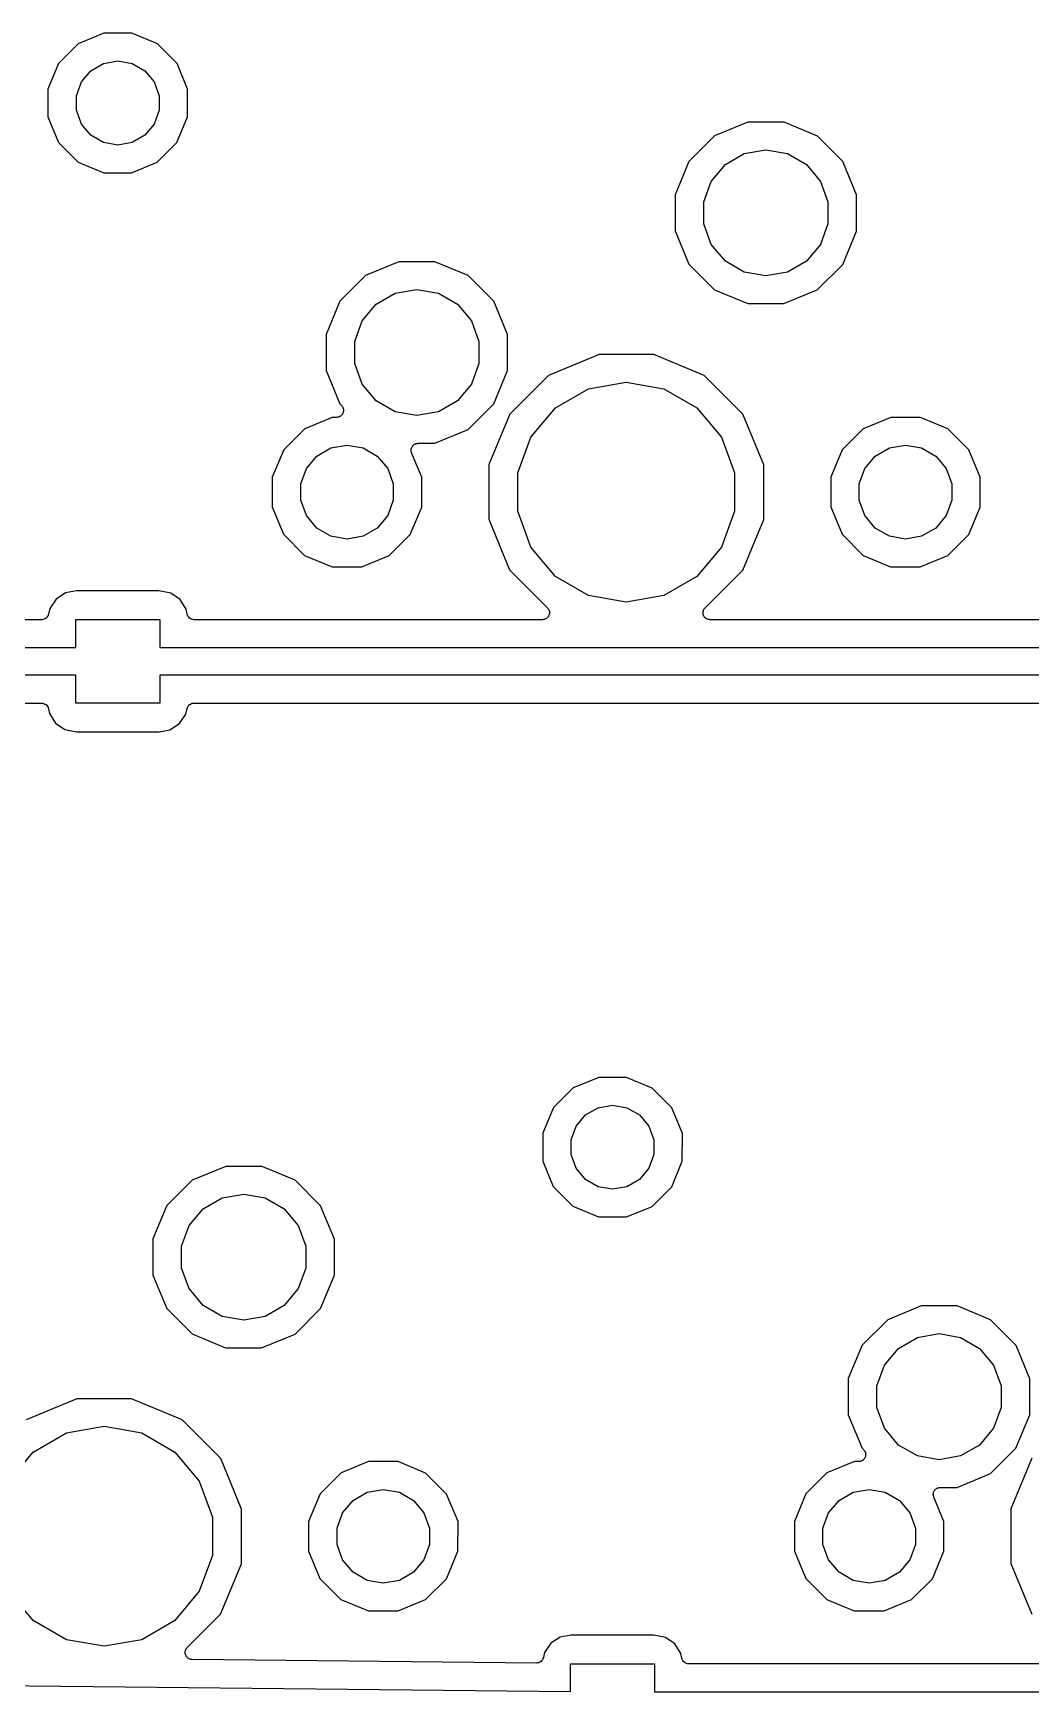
# Model space of a CAD drawing. Extents: x 30 to 169, y -146 to -30.
# Drawn here: x 81.46 to 99.61, y -119.83 to -89.65 of the extents above; entities that cross this region are included whole.
import ezdxf

# ---------------------------------------------------------------- set-up
doc = ezdxf.new("R2010")
doc.units = 0
doc.header["$MEASUREMENT"] = 0
doc.layers.add('BLACK', color=7, linetype='CONTINUOUS')

msp = doc.modelspace()

# ---------------------------------------------------------------- linework, layer by layer
at = {"layer": 'Black'}
for p, q in [((82.2815, -89.8427), (81.924, -90.1997)), ((82.7485, -89.6498), (82.2815, -89.8427)), ((83.2537, -89.6502), (82.7485, -89.6498)), ((83.7203, -89.844), (83.2537, -89.6502)), ((84.0773, -90.2015), (83.7203, -89.844)), ((81.924, -90.1997), (81.7302, -90.6663)), ((82.5083, -90.334), (82.7384, -90.2012)), ((82.7384, -90.2012), (83, -90.1551)), ((83, -90.1551), (83.2616, -90.2012)), ((83.2616, -90.2012), (83.4917, -90.334)), ((84.2702, -90.6685), (84.0773, -90.2015)), ((82.2467, -90.7872), (82.3376, -90.5375)), ((82.3376, -90.5375), (82.5083, -90.334)), ((83.4917, -90.334), (83.6624, -90.5375)), ((83.6624, -90.5375), (83.7533, -90.7872)), ((81.7302, -90.6663), (81.7298, -91.1715)), ((82.2467, -91.0528), (82.2467, -90.7872)), ((83.7533, -90.7872), (83.7533, -91.0528)), ((84.2698, -91.1737), (84.2702, -90.6685)), ((82.3376, -91.3025), (82.2467, -91.0528)), ((83.7533, -91.0528), (83.6624, -91.3025)), ((81.7298, -91.1715), (81.9227, -91.6385)), ((82.5083, -91.506), (82.3376, -91.3025)), ((83.6624, -91.3025), (83.4917, -91.506)), ((84.076, -91.6403), (84.2698, -91.1737)), ((94.463, -91.2687), (93.856, -91.5195)), ((95.1198, -91.2693), (94.463, -91.2687)), ((95.2274, -91.314), (95.1198, -91.2693)), ((95.7264, -91.5212), (95.2274, -91.314)), ((81.9227, -91.6385), (82.2797, -91.996)), ((82.7384, -91.6388), (82.5083, -91.506)), ((83, -91.6849), (82.7384, -91.6388)), ((83.2616, -91.6388), (83, -91.6849)), ((83.4917, -91.506), (83.2616, -91.6388)), ((83.7185, -91.9973), (84.076, -91.6403)), ((93.856, -91.5195), (93.3912, -91.9836)), ((96.1905, -91.986), (95.7264, -91.5212)), ((82.2797, -91.996), (82.7463, -92.1898)), ((83.2515, -92.1902), (83.7185, -91.9973)), ((93.3912, -91.9836), (93.1393, -92.5902)), ((93.7964, -92.3463), (94.0525, -92.0411)), ((94.0525, -92.0411), (94.3976, -91.8418)), ((94.3976, -91.8418), (94.79, -91.7726)), ((94.79, -91.7726), (95.1824, -91.8418)), ((95.1824, -91.8418), (95.5275, -92.0411)), ((95.5275, -92.0411), (95.7836, -92.3463)), ((96.4413, -92.593), (96.1905, -91.986)), ((82.7463, -92.1898), (83.2515, -92.1902)), ((93.6601, -92.7208), (93.7964, -92.3463)), ((95.7836, -92.3463), (95.9199, -92.7208)), ((93.1393, -92.5902), (93.1387, -93.247)), ((96.4407, -93.2498), (96.4413, -92.593)), ((93.6601, -93.1192), (93.6601, -92.7208)), ((95.9199, -92.7208), (95.9199, -93.1192)), ((93.1387, -93.247), (93.3895, -93.854)), ((93.7964, -93.4937), (93.6601, -93.1192)), ((95.9199, -93.1192), (95.7836, -93.4937)), ((96.1888, -93.8564), (96.4407, -93.2498)), ((94.0525, -93.7989), (93.7964, -93.4937)), ((95.7836, -93.4937), (95.5275, -93.7989)), ((88.113, -93.8087), (87.506, -94.0595)), ((88.7698, -93.8093), (88.113, -93.8087)), ((89.3764, -94.0612), (88.7698, -93.8093)), ((93.3895, -93.854), (93.8536, -94.3188)), ((94.3976, -93.9982), (94.0525, -93.7989)), ((95.5275, -93.7989), (95.1824, -93.9982)), ((95.724, -94.3205), (96.1888, -93.8564)), ((87.506, -94.0595), (87.0412, -94.5236)), ((89.8405, -94.526), (89.3764, -94.0612)), ((94.79, -94.0674), (94.3976, -93.9982)), ((95.1824, -93.9982), (94.79, -94.0674)), ((87.7025, -94.5811), (88.0476, -94.3818)), ((88.0476, -94.3818), (88.44, -94.3126)), ((88.44, -94.3126), (88.8324, -94.3818)), ((88.8324, -94.3818), (89.1775, -94.5811)), ((93.8536, -94.3188), (94.4602, -94.5707)), ((95.117, -94.5713), (95.724, -94.3205)), ((87.0412, -94.5236), (86.7893, -95.1302)), ((87.4464, -94.8863), (87.7025, -94.5811)), ((89.1775, -94.5811), (89.4336, -94.8863)), ((90.0913, -95.133), (89.8405, -94.526)), ((94.4602, -94.5707), (95.117, -94.5713)), ((87.3101, -95.2608), (87.4464, -94.8863)), ((89.4336, -94.8863), (89.5699, -95.2608)), ((86.7893, -95.1302), (86.7887, -95.787)), ((87.3101, -95.6592), (87.3101, -95.2608)), ((89.5699, -95.2608), (89.5699, -95.6592)), ((90.0907, -95.7898), (90.0913, -95.133)), ((87.4464, -96.0337), (87.3101, -95.6592)), ((89.5699, -95.6592), (89.4336, -96.0337)), ((91.7545, -95.4977), (90.8346, -95.8778)), ((92.7498, -95.4985), (91.7545, -95.4977)), ((93.6691, -95.8802), (92.7498, -95.4985)), ((86.7887, -95.787), (87.0395, -96.394)), ((89.8388, -96.3964), (90.0907, -95.7898)), ((90.8346, -95.8778), (90.1302, -96.5809)), ((94.3722, -96.5846), (93.6691, -95.8802)), ((87.7025, -96.3389), (87.4464, -96.0337)), ((89.4336, -96.0337), (89.1775, -96.3389)), ((90.9634, -96.4667), (91.5654, -96.1192)), ((91.5654, -96.1192), (92.25, -95.9985)), ((92.25, -95.9985), (92.9346, -96.1192)), ((92.9346, -96.1192), (93.5365, -96.4667)), ((87.0395, -96.394), (87.0697, -96.4242)), ((87.0697, -96.4242), (87.0792, -96.4378)), ((87.0792, -96.4378), (87.0899, -96.4505)), ((87.0954, -96.5619), (87.0897, -96.5775)), ((87.0899, -96.4505), (87.0918, -96.4558)), ((87.0918, -96.4558), (87.095, -96.4604)), ((87.095, -96.4604), (87.0992, -96.4764)), ((87.1025, -96.5469), (87.0954, -96.5619)), ((87.0992, -96.4764), (87.1049, -96.492)), ((87.1029, -96.5413), (87.1025, -96.5469)), ((87.1049, -96.5361), (87.1029, -96.5413)), ((87.1049, -96.492), (87.1049, -96.4976)), ((87.1049, -96.4976), (87.1063, -96.503)), ((87.1063, -96.503), (87.1049, -96.5195)), ((87.1049, -96.5195), (87.1049, -96.5361)), ((88.0476, -96.5382), (87.7025, -96.3389)), ((88.44, -96.6074), (88.0476, -96.5382)), ((88.8324, -96.5382), (88.44, -96.6074)), ((89.1775, -96.3389), (88.8324, -96.5382)), ((89.374, -96.8605), (89.8388, -96.3964)), ((90.5166, -96.9992), (90.9634, -96.4667)), ((93.5365, -96.4667), (93.9834, -96.9992)), ((86.4013, -96.8473), (86.0187, -97.2292)), ((86.9009, -96.6409), (86.4013, -96.8473)), ((86.9797, -96.6409), (86.9009, -96.6409)), ((86.9961, -96.6381), (86.9797, -96.6409)), ((87.0126, -96.6366), (86.9961, -96.6381)), ((87.0176, -96.6343), (87.0126, -96.6366)), ((87.0231, -96.6333), (87.0176, -96.6343)), ((87.0375, -96.625), (87.0231, -96.6333)), ((87.0526, -96.618), (87.0375, -96.625)), ((87.0565, -96.6141), (87.0526, -96.618)), ((87.0614, -96.6113), (87.0565, -96.6141)), ((87.072, -96.5986), (87.0614, -96.6113)), ((87.0838, -96.5869), (87.072, -96.5986)), ((87.0861, -96.5818), (87.0838, -96.5869)), ((87.0897, -96.5775), (87.0861, -96.5818)), ((88.767, -97.1113), (89.374, -96.8605)), ((90.1302, -96.5809), (89.7485, -97.5002)), ((94.7523, -97.5045), (94.3722, -96.5846)), ((96.5613, -96.8473), (96.1787, -97.2292)), ((97.0609, -96.6409), (96.5613, -96.8473)), ((97.6015, -96.6413), (97.0609, -96.6409)), ((98.1008, -96.8487), (97.6015, -96.6413)), ((98.4827, -97.2313), (98.1008, -96.8487)), ((86.8779, -97.1974), (87.17, -97.1458)), ((87.17, -97.1458), (87.4621, -97.1974)), ((88.3482, -97.1874), (88.353, -97.1744)), ((88.353, -97.1744), (88.3584, -97.168)), ((88.3584, -97.168), (88.3622, -97.1606)), ((88.3622, -97.1606), (88.3724, -97.1513)), ((88.3724, -97.1513), (88.3814, -97.1407)), ((88.3814, -97.1407), (88.3886, -97.1365)), ((88.3886, -97.1365), (88.3948, -97.1308)), ((88.3948, -97.1308), (88.4076, -97.1256)), ((88.4076, -97.1256), (88.4196, -97.1186)), ((88.4196, -97.1186), (88.4278, -97.1172)), ((88.4278, -97.1172), (88.4355, -97.114)), ((88.4355, -97.114), (88.4494, -97.1134)), ((88.4494, -97.1134), (88.463, -97.111)), ((88.463, -97.111), (88.767, -97.1113)), ((90.2789, -97.6524), (90.5166, -96.9992)), ((93.9834, -96.9992), (94.2211, -97.6524)), ((97.0379, -97.1974), (97.33, -97.1458)), ((97.33, -97.1458), (97.6221, -97.1974)), ((86.0187, -97.2292), (85.8113, -97.7285)), ((86.4303, -97.5729), (86.621, -97.3457)), ((86.621, -97.3457), (86.8779, -97.1974)), ((87.4621, -97.1974), (87.719, -97.3457)), ((87.719, -97.3457), (87.9097, -97.5729)), ((88.336, -97.2434), (88.3378, -97.2297)), ((88.3378, -97.2516), (88.336, -97.2434)), ((88.3378, -97.2297), (88.3379, -97.2159)), ((88.3378, -97.26), (88.3378, -97.2516)), ((88.3425, -97.273), (88.3378, -97.26)), ((88.3379, -97.2159), (88.3407, -97.208)), ((88.3407, -97.208), (88.3418, -97.1997)), ((88.3418, -97.1997), (88.3482, -97.1874)), ((88.3455, -97.2865), (88.3425, -97.273)), ((88.5291, -97.7309), (88.3455, -97.2865)), ((96.1787, -97.2292), (95.9713, -97.7285)), ((96.5903, -97.5729), (96.781, -97.3457)), ((96.781, -97.3457), (97.0379, -97.1974)), ((97.6221, -97.1974), (97.879, -97.3457)), ((97.879, -97.3457), (98.0697, -97.5729)), ((98.6891, -97.7309), (98.4827, -97.2313)), ((85.8113, -97.7285), (85.8109, -98.2691)), ((86.3288, -97.8517), (86.4303, -97.5729)), ((87.9097, -97.5729), (88.0112, -97.8517)), ((88.5287, -98.2715), (88.5291, -97.7309)), ((89.7485, -97.5002), (89.7477, -98.4955)), ((90.2789, -98.3476), (90.2789, -97.6524)), ((94.2211, -97.6524), (94.2211, -98.3476)), ((94.7516, -98.2942), (94.7523, -97.5045)), ((95.9713, -97.7285), (95.9709, -98.2691)), ((96.4888, -97.8517), (96.5903, -97.5729)), ((98.0697, -97.5729), (98.1712, -97.8517)), ((98.6887, -98.2715), (98.6891, -97.7309)), ((86.3288, -98.1483), (86.3288, -97.8517)), ((88.0112, -97.8517), (88.0112, -98.1483)), ((96.4888, -98.1483), (96.4888, -97.8517)), ((98.1712, -97.8517), (98.1712, -98.1483)), ((85.8109, -98.2691), (86.0173, -98.7687)), ((86.4303, -98.4271), (86.3288, -98.1483)), ((88.0112, -98.1483), (87.9097, -98.4271)), ((88.3213, -98.7708), (88.5287, -98.2715)), ((90.5166, -99.0008), (90.2789, -98.3476)), ((94.2211, -98.3476), (93.9834, -99.0008)), ((94.7515, -98.4998), (94.7516, -98.2942)), ((94.7516, -98.2942), (94.7516, -98.2942)), ((95.9709, -98.2691), (96.1773, -98.7687)), ((96.5903, -98.4271), (96.4888, -98.1483)), ((98.1712, -98.1483), (98.0697, -98.4271)), ((98.4813, -98.7708), (98.6887, -98.2715)), ((86.621, -98.6543), (86.4303, -98.4271)), ((86.8779, -98.8026), (86.621, -98.6543)), ((87.719, -98.6543), (87.4621, -98.8026)), ((87.9097, -98.4271), (87.719, -98.6543)), ((89.7477, -98.4955), (90.1278, -99.4154)), ((94.3698, -99.4191), (94.7515, -98.4998)), ((96.781, -98.6543), (96.5903, -98.4271)), ((97.0379, -98.8026), (96.781, -98.6543)), ((97.879, -98.6543), (97.6221, -98.8026)), ((98.0697, -98.4271), (97.879, -98.6543)), ((86.0173, -98.7687), (86.3992, -99.1513)), ((87.17, -98.8541), (86.8779, -98.8026)), ((87.4621, -98.8026), (87.17, -98.8541)), ((87.9387, -99.1527), (88.3213, -98.7708)), ((96.1773, -98.7687), (96.5592, -99.1513)), ((97.33, -98.8541), (97.0379, -98.8026)), ((97.6221, -98.8026), (97.33, -98.8541)), ((98.0987, -99.1527), (98.4813, -98.7708)), ((86.3992, -99.1513), (86.8985, -99.3587)), ((87.4391, -99.3591), (87.9387, -99.1527)), ((90.9634, -99.5332), (90.5166, -99.0008)), ((93.9834, -99.0008), (93.5365, -99.5332)), ((96.5592, -99.1513), (97.0585, -99.3587)), ((97.5991, -99.3591), (98.0987, -99.1527)), ((86.8985, -99.3587), (87.4391, -99.3591)), ((90.1278, -99.4154), (90.8165, -100.105)), ((91.5654, -99.8808), (90.9634, -99.5332)), ((93.5365, -99.5332), (92.9346, -99.8808)), ((93.6825, -100.105), (94.3698, -99.4191)), ((97.0585, -99.3587), (97.5991, -99.3591)), ((82.0505, -99.8351), (81.8769, -99.9468)), ((82.2498, -99.7976), (82.0505, -99.8351)), ((83.7493, -99.7976), (82.2498, -99.7976)), ((83.9635, -99.8409), (83.7493, -99.7976)), ((84.1332, -99.9569), (83.9635, -99.8409)), ((92.25, -100.002), (91.5654, -99.8808)), ((92.9346, -99.8808), (92.25, -100.002)), ((81.7609, -100.117), (81.7399, -100.22)), ((81.8769, -99.9468), (81.7609, -100.117)), ((84.2449, -100.131), (84.1332, -99.9569)), ((84.2615, -100.218), (84.2449, -100.131)), ((90.8165, -100.105), (90.8259, -100.119)), ((90.8259, -100.119), (90.8366, -100.131)), ((90.8366, -100.131), (90.8385, -100.137)), ((90.8385, -100.137), (90.8417, -100.141)), ((90.8417, -100.141), (90.846, -100.157)), ((90.846, -100.157), (90.8517, -100.173)), ((90.8517, -100.173), (90.8517, -100.179)), ((90.8517, -100.179), (90.8531, -100.184)), ((90.8531, -100.184), (90.8517, -100.201)), ((93.6457, -100.184), (93.6472, -100.178)), ((93.6472, -100.2), (93.6457, -100.184)), ((93.6472, -100.173), (93.6529, -100.157)), ((93.6472, -100.178), (93.6472, -100.173)), ((93.6529, -100.157), (93.6572, -100.141)), ((93.6572, -100.141), (93.6604, -100.137)), ((93.6604, -100.137), (93.6623, -100.131)), ((93.6623, -100.131), (93.673, -100.119)), ((93.673, -100.119), (93.6825, -100.105)), ((81.6155, -100.322), (74.7722, -100.322)), ((81.6356, -100.318), (81.6155, -100.322)), ((81.6559, -100.315), (81.6356, -100.318)), ((81.6573, -100.315), (81.6559, -100.315)), ((81.6589, -100.314), (81.6573, -100.315)), ((81.6767, -100.304), (81.6589, -100.314)), ((81.6946, -100.294), (81.6767, -100.304)), ((81.6957, -100.293), (81.6946, -100.294)), ((81.6971, -100.292), (81.6957, -100.293)), ((81.7103, -100.277), (81.6971, -100.292)), ((81.7238, -100.261), (81.7103, -100.277)), ((81.7244, -100.26), (81.7238, -100.261)), ((81.7255, -100.258), (81.7244, -100.26)), ((81.7325, -100.239), (81.7255, -100.258)), ((81.7399, -100.22), (81.7325, -100.239)), ((82.238, -100.83), (82.238, -100.318)), ((82.238, -100.318), (83.762, -100.318)), ((83.762, -100.318), (83.762, -100.83)), ((84.269, -100.238), (84.2615, -100.218)), ((84.2763, -100.258), (84.269, -100.238)), ((84.2768, -100.259), (84.2763, -100.258)), ((84.277, -100.26), (84.2768, -100.259)), ((84.291, -100.276), (84.277, -100.26)), ((84.3047, -100.292), (84.291, -100.276)), ((84.3053, -100.293), (84.3047, -100.292)), ((84.3058, -100.293), (84.3053, -100.293)), ((84.3243, -100.304), (84.3058, -100.293)), ((84.3429, -100.314), (84.3243, -100.304)), ((84.3436, -100.314), (84.3429, -100.314)), ((84.3442, -100.315), (84.3436, -100.314)), ((84.3653, -100.318), (84.3442, -100.315)), ((84.3863, -100.322), (84.3653, -100.318)), ((90.7266, -100.322), (84.3863, -100.322)), ((90.7429, -100.319), (90.7266, -100.322)), ((90.7593, -100.318), (90.7429, -100.319)), ((90.7645, -100.315), (90.7593, -100.318)), ((90.77, -100.314), (90.7645, -100.315)), ((90.7843, -100.306), (90.77, -100.314)), ((90.7993, -100.299), (90.7843, -100.306)), ((90.8033, -100.295), (90.7993, -100.299)), ((90.8082, -100.292), (90.8033, -100.295)), ((90.8188, -100.28), (90.8082, -100.292)), ((90.8306, -100.268), (90.8188, -100.28)), ((90.8329, -100.263), (90.8306, -100.268)), ((90.8366, -100.258), (90.8329, -100.263)), ((90.8422, -100.243), (90.8366, -100.258)), ((90.8492, -100.228), (90.8422, -100.243)), ((90.8497, -100.222), (90.8492, -100.228)), ((90.8517, -100.217), (90.8497, -100.222)), ((90.8517, -100.201), (90.8517, -100.217)), ((93.6472, -100.217), (93.6472, -100.2)), ((93.6491, -100.222), (93.6472, -100.217)), ((93.6495, -100.228), (93.6491, -100.222)), ((93.6566, -100.243), (93.6495, -100.228)), ((93.6623, -100.258), (93.6566, -100.243)), ((93.6658, -100.263), (93.6623, -100.258)), ((93.6681, -100.268), (93.6658, -100.263)), ((93.6799, -100.28), (93.6681, -100.268)), ((93.6906, -100.292), (93.6799, -100.28)), ((93.6954, -100.295), (93.6906, -100.292)), ((93.6993, -100.299), (93.6954, -100.295)), ((93.7144, -100.306), (93.6993, -100.299)), ((93.7288, -100.314), (93.7144, -100.306)), ((93.7343, -100.315), (93.7288, -100.314)), ((93.7393, -100.318), (93.7343, -100.315)), ((93.7558, -100.319), (93.7393, -100.318)), ((93.7722, -100.322), (93.7558, -100.319)), ((100.615, -100.322), (93.7722, -100.322)), ((64.762, -100.83), (82.238, -100.83)), ((83.762, -100.83), (101.238, -100.83)), ((82.238, -101.33), (64.762, -101.33)), ((82.238, -101.842), (82.238, -101.33)), ((101.238, -101.33), (83.762, -101.33)), ((83.762, -101.33), (83.762, -101.842)), ((65.3845, -101.838), (81.6137, -101.838)), ((81.6137, -101.838), (81.6347, -101.842)), ((81.6347, -101.842), (81.6558, -101.845)), ((81.6558, -101.845), (81.6564, -101.846)), ((81.6564, -101.846), (81.6571, -101.846)), ((81.6571, -101.846), (81.6756, -101.856)), ((81.6756, -101.856), (81.6942, -101.867)), ((81.6942, -101.867), (81.6947, -101.867)), ((81.6947, -101.867), (81.6953, -101.868)), ((81.6953, -101.868), (81.7091, -101.884)), ((81.7091, -101.884), (81.723, -101.9)), ((81.723, -101.9), (81.7232, -101.901)), ((81.7232, -101.901), (81.7237, -101.901)), ((81.7237, -101.901), (81.731, -101.922)), ((81.731, -101.922), (81.7385, -101.942)), ((81.7385, -101.942), (81.7551, -102.029)), ((83.762, -101.842), (82.238, -101.842)), ((84.2391, -102.043), (84.2601, -101.94)), ((84.2601, -101.94), (84.2675, -101.921)), ((84.2675, -101.921), (84.2745, -101.901)), ((84.2745, -101.901), (84.2756, -101.9)), ((84.2756, -101.9), (84.2762, -101.899)), ((84.2762, -101.899), (84.2897, -101.883)), ((84.2897, -101.883), (84.3029, -101.868)), ((84.3029, -101.868), (84.3043, -101.867)), ((84.3043, -101.867), (84.3054, -101.866)), ((84.3054, -101.866), (84.3233, -101.856)), ((84.3233, -101.856), (84.3411, -101.846)), ((84.3411, -101.846), (84.3427, -101.845)), ((84.3427, -101.845), (84.3441, -101.845)), ((84.3441, -101.845), (84.3644, -101.842)), ((84.3644, -101.842), (84.3845, -101.838)), ((84.3845, -101.838), (100.614, -101.838)), ((81.7551, -102.029), (81.8668, -102.203)), ((81.8668, -102.203), (82.0365, -102.319)), ((83.9495, -102.325), (84.1231, -102.213)), ((84.1231, -102.213), (84.2391, -102.043)), ((82.0365, -102.319), (82.2507, -102.362)), ((82.2507, -102.362), (83.7502, -102.362)), ((83.7502, -102.362), (83.9495, -102.325)), ((91.2815, -108.843), (90.924, -109.2)), ((91.7485, -108.65), (91.2815, -108.843)), ((92.2537, -108.65), (91.7485, -108.65)), ((92.7203, -108.844), (92.2537, -108.65)), ((93.0773, -109.202), (92.7203, -108.844)), ((90.924, -109.2), (90.7302, -109.666)), ((91.5083, -109.334), (91.7384, -109.201)), ((91.7384, -109.201), (92, -109.155)), ((92, -109.155), (92.2616, -109.201)), ((92.2616, -109.201), (92.4917, -109.334)), ((93.2702, -109.668), (93.0773, -109.202)), ((91.2467, -109.787), (91.3376, -109.538)), ((91.3376, -109.538), (91.5083, -109.334)), ((92.4917, -109.334), (92.6624, -109.538)), ((92.6624, -109.538), (92.7533, -109.787)), ((90.7302, -109.666), (90.7298, -110.172)), ((91.2467, -110.053), (91.2467, -109.787)), ((92.7533, -109.787), (92.7533, -110.053)), ((93.2698, -110.174), (93.2702, -109.668)), ((91.3376, -110.302), (91.2467, -110.053)), ((92.7533, -110.053), (92.6624, -110.302)), ((84.963, -110.269), (84.356, -110.52)), ((85.6198, -110.269), (84.963, -110.269)), ((85.7274, -110.314), (85.6198, -110.269)), ((86.2264, -110.521), (85.7274, -110.314)), ((90.7298, -110.172), (90.9227, -110.638)), ((91.5083, -110.506), (91.3376, -110.302)), ((92.6624, -110.302), (92.4917, -110.506)), ((93.076, -110.64), (93.2698, -110.174)), ((84.356, -110.52), (83.8912, -110.984)), ((86.6905, -110.986), (86.2264, -110.521)), ((90.9227, -110.638), (91.2797, -110.996)), ((91.7384, -110.639), (91.5083, -110.506)), ((92, -110.685), (91.7384, -110.639)), ((92.2616, -110.639), (92, -110.685)), ((92.4917, -110.506), (92.2616, -110.639)), ((92.7185, -110.997), (93.076, -110.64)), ((83.8912, -110.984), (83.6393, -111.59)), ((84.2964, -111.346), (84.5525, -111.041)), ((84.5525, -111.041), (84.8976, -110.842)), ((84.8976, -110.842), (85.29, -110.773)), ((85.29, -110.773), (85.6824, -110.842)), ((85.6824, -110.842), (86.0275, -111.041)), ((86.0275, -111.041), (86.2836, -111.346)), ((86.9413, -111.593), (86.6905, -110.986)), ((91.2797, -110.996), (91.7463, -111.19)), ((92.2515, -111.19), (92.7185, -110.997)), ((84.1601, -111.721), (84.2964, -111.346)), ((86.2836, -111.346), (86.4199, -111.721)), ((91.7463, -111.19), (92.2515, -111.19)), ((83.6393, -111.59), (83.6387, -112.247)), ((86.9407, -112.25), (86.9413, -111.593)), ((84.1601, -112.119), (84.1601, -111.721)), ((86.4199, -111.721), (86.4199, -112.119)), ((83.6387, -112.247), (83.8895, -112.854)), ((84.2964, -112.494), (84.1601, -112.119)), ((86.4199, -112.119), (86.2836, -112.494)), ((86.6888, -112.856), (86.9407, -112.25)), ((84.5525, -112.799), (84.2964, -112.494)), ((86.2836, -112.494), (86.0275, -112.799)), ((83.8895, -112.854), (84.3536, -113.319)), ((84.8976, -112.998), (84.5525, -112.799)), ((86.0275, -112.799), (85.6824, -112.998)), ((86.224, -113.32), (86.6888, -112.856)), ((97.613, -112.809), (97.006, -113.06)), ((98.2698, -112.809), (97.613, -112.809)), ((98.8764, -113.061), (98.2698, -112.809)), ((85.29, -113.067), (84.8976, -112.998)), ((85.6824, -112.998), (85.29, -113.067)), ((97.006, -113.06), (96.5412, -113.524)), ((99.3405, -113.526), (98.8764, -113.061)), ((84.3536, -113.319), (84.9602, -113.571)), ((85.617, -113.571), (86.224, -113.32)), ((97.2025, -113.581), (97.5476, -113.382)), ((97.5476, -113.382), (97.94, -113.313)), ((97.94, -113.313), (98.3324, -113.382)), ((98.3324, -113.382), (98.6775, -113.581)), ((84.9602, -113.571), (85.617, -113.571)), ((96.5412, -113.524), (96.2893, -114.13)), ((96.9464, -113.886), (97.2025, -113.581)), ((98.6775, -113.581), (98.9336, -113.886)), ((99.5913, -114.133), (99.3405, -113.526)), ((96.8101, -114.261), (96.9464, -113.886)), ((98.9336, -113.886), (99.0699, -114.261)), ((96.2893, -114.13), (96.2887, -114.787)), ((96.8101, -114.659), (96.8101, -114.261)), ((99.0699, -114.261), (99.0699, -114.659)), ((99.5907, -114.79), (99.5913, -114.133)), ((82.2545, -114.498), (81.3346, -114.878)), ((83.2498, -114.499), (82.2545, -114.498)), ((84.1691, -114.88), (83.2498, -114.499)), ((96.9464, -115.034), (96.8101, -114.659)), ((99.0699, -114.659), (98.9336, -115.034)), ((84.8722, -115.585), (84.1691, -114.88)), ((96.2887, -114.787), (96.5395, -115.394)), ((99.3388, -115.396), (99.5907, -114.79)), ((81.4634, -115.467), (82.0654, -115.119)), ((82.0654, -115.119), (82.75, -114.998)), ((82.75, -114.998), (83.4346, -115.119)), ((83.4346, -115.119), (84.0365, -115.467)), ((97.2025, -115.339), (96.9464, -115.034)), ((98.9336, -115.034), (98.6775, -115.339)), ((81.0166, -115.999), (81.4634, -115.467)), ((84.0365, -115.467), (84.4834, -115.999)), ((85.2523, -116.505), (84.8722, -115.585)), ((96.5395, -115.394), (96.5697, -115.424)), ((96.5697, -115.424), (96.5792, -115.438)), ((96.5838, -115.587), (96.572, -115.599)), ((96.5792, -115.438), (96.5899, -115.451)), ((96.5861, -115.582), (96.5838, -115.587)), ((96.5897, -115.578), (96.5861, -115.582)), ((96.5954, -115.562), (96.5897, -115.578)), ((96.5899, -115.451), (96.5918, -115.456)), ((96.5918, -115.456), (96.595, -115.46)), ((96.595, -115.46), (96.5992, -115.476)), ((96.6025, -115.547), (96.5954, -115.562)), ((96.5992, -115.476), (96.6049, -115.492)), ((96.6029, -115.541), (96.6025, -115.547)), ((96.6049, -115.536), (96.6029, -115.541)), ((96.6049, -115.492), (96.6049, -115.498)), ((96.6049, -115.498), (96.6063, -115.503)), ((96.6063, -115.503), (96.6049, -115.519)), ((96.6049, -115.519), (96.6049, -115.536)), ((97.5476, -115.538), (97.2025, -115.339)), ((97.94, -115.607), (97.5476, -115.538)), ((98.3324, -115.538), (97.94, -115.607)), ((98.6775, -115.339), (98.3324, -115.538)), ((98.874, -115.86), (99.3388, -115.396)), ((99.6302, -115.581), (99.2485, -116.5)), ((87.0613, -115.847), (86.6787, -116.229)), ((87.5609, -115.641), (87.0613, -115.847)), ((88.1015, -115.641), (87.5609, -115.641)), ((88.6008, -115.849), (88.1015, -115.641)), ((88.9827, -116.231), (88.6008, -115.849)), ((95.9013, -115.847), (95.5187, -116.229)), ((96.4009, -115.641), (95.9013, -115.847)), ((96.4797, -115.641), (96.4009, -115.641)), ((96.4961, -115.638), (96.4797, -115.641)), ((96.5126, -115.637), (96.4961, -115.638)), ((96.5176, -115.634), (96.5126, -115.637)), ((96.5231, -115.633), (96.5176, -115.634)), ((96.5375, -115.625), (96.5231, -115.633)), ((96.5526, -115.618), (96.5375, -115.625)), ((96.5565, -115.614), (96.5526, -115.618)), ((96.5614, -115.611), (96.5565, -115.614)), ((96.572, -115.599), (96.5614, -115.611)), ((98.267, -116.111), (98.874, -115.86)), ((84.4834, -115.999), (84.7211, -116.652)), ((87.5379, -116.197), (87.83, -116.146)), ((87.83, -116.146), (88.1221, -116.197)), ((96.3779, -116.197), (96.67, -116.146)), ((96.67, -116.146), (96.9621, -116.197)), ((97.8418, -116.2), (97.8482, -116.187)), ((97.8482, -116.187), (97.853, -116.174)), ((97.853, -116.174), (97.8584, -116.168)), ((97.8584, -116.168), (97.8622, -116.161)), ((97.8622, -116.161), (97.8724, -116.151)), ((97.8724, -116.151), (97.8814, -116.141)), ((97.8814, -116.141), (97.8886, -116.136)), ((97.8886, -116.136), (97.8948, -116.131)), ((97.8948, -116.131), (97.9076, -116.126)), ((97.9076, -116.126), (97.9196, -116.119)), ((97.9196, -116.119), (97.9278, -116.117)), ((97.9278, -116.117), (97.9355, -116.114)), ((97.9355, -116.114), (97.9494, -116.113)), ((97.9494, -116.113), (97.963, -116.111)), ((97.963, -116.111), (98.267, -116.111)), ((86.6787, -116.229), (86.4713, -116.729)), ((87.0903, -116.573), (87.281, -116.346)), ((87.281, -116.346), (87.5379, -116.197)), ((88.1221, -116.197), (88.379, -116.346)), ((88.379, -116.346), (88.5697, -116.573)), ((89.1891, -116.731), (88.9827, -116.231)), ((95.5187, -116.229), (95.3113, -116.729)), ((95.9303, -116.573), (96.121, -116.346)), ((96.121, -116.346), (96.3779, -116.197)), ((96.9621, -116.197), (97.219, -116.346)), ((97.219, -116.346), (97.4097, -116.573)), ((97.836, -116.243), (97.8378, -116.23)), ((97.8378, -116.252), (97.836, -116.243)), ((97.8378, -116.23), (97.8379, -116.216)), ((97.8378, -116.26), (97.8378, -116.252)), ((97.8425, -116.273), (97.8378, -116.26)), ((97.8379, -116.216), (97.8407, -116.208)), ((97.8407, -116.208), (97.8418, -116.2)), ((97.8455, -116.287), (97.8425, -116.273)), ((98.0291, -116.731), (97.8455, -116.287)), ((84.7211, -116.652), (84.7211, -117.348)), ((85.2516, -117.294), (85.2523, -116.505)), ((86.4713, -116.729), (86.4709, -117.269)), ((86.9888, -116.852), (87.0903, -116.573)), ((88.5697, -116.573), (88.6712, -116.852)), ((89.1887, -117.271), (89.1891, -116.731)), ((95.3113, -116.729), (95.3109, -117.269)), ((95.8288, -116.852), (95.9303, -116.573)), ((97.4097, -116.573), (97.5112, -116.852)), ((98.0287, -117.271), (98.0291, -116.731)), ((99.2485, -116.5), (99.2477, -117.495)), ((86.9888, -117.148), (86.9888, -116.852)), ((88.6712, -116.852), (88.6712, -117.148)), ((95.8288, -117.148), (95.8288, -116.852)), ((97.5112, -116.852), (97.5112, -117.148)), ((84.7211, -117.348), (84.4834, -118.001)), ((85.2515, -117.5), (85.2516, -117.294)), ((85.2516, -117.294), (85.2516, -117.294)), ((86.4709, -117.269), (86.6773, -117.769)), ((87.0903, -117.427), (86.9888, -117.148)), ((88.6712, -117.148), (88.5697, -117.427)), ((88.9813, -117.771), (89.1887, -117.271)), ((95.3109, -117.269), (95.5173, -117.769)), ((95.9303, -117.427), (95.8288, -117.148)), ((97.5112, -117.148), (97.4097, -117.427)), ((97.8213, -117.771), (98.0287, -117.271)), ((84.8698, -118.419), (85.2515, -117.5)), ((87.281, -117.654), (87.0903, -117.427)), ((87.5379, -117.803), (87.281, -117.654)), ((88.379, -117.654), (88.1221, -117.803)), ((88.5697, -117.427), (88.379, -117.654)), ((96.121, -117.654), (95.9303, -117.427)), ((96.3779, -117.803), (96.121, -117.654)), ((97.219, -117.654), (96.9621, -117.803)), ((97.4097, -117.427), (97.219, -117.654)), ((99.2477, -117.495), (99.6278, -118.415)), ((81.4634, -118.533), (81.0166, -118.001)), ((84.4834, -118.001), (84.0365, -118.533)), ((86.6773, -117.769), (87.0592, -118.151)), ((87.83, -117.854), (87.5379, -117.803)), ((88.1221, -117.803), (87.83, -117.854)), ((88.5987, -118.153), (88.9813, -117.771)), ((95.5173, -117.769), (95.8992, -118.151)), ((96.67, -117.854), (96.3779, -117.803)), ((96.9621, -117.803), (96.67, -117.854)), ((97.4387, -118.153), (97.8213, -117.771)), ((87.0592, -118.151), (87.5585, -118.359)), ((88.0991, -118.359), (88.5987, -118.153)), ((95.8992, -118.151), (96.3985, -118.359)), ((96.9391, -118.359), (97.4387, -118.153)), ((82.0654, -118.881), (81.4634, -118.533)), ((84.0365, -118.533), (83.4346, -118.881)), ((84.2624, -119.025), (84.8698, -118.419)), ((87.5585, -118.359), (88.0991, -118.359)), ((96.3985, -118.359), (96.9391, -118.359)), ((82.75, -119.002), (82.0654, -118.881)), ((83.4346, -118.881), (82.75, -119.002)), ((91.0505, -118.835), (90.8769, -118.947)), ((91.2498, -118.798), (91.0505, -118.835)), ((92.7493, -118.798), (91.2498, -118.798)), ((92.9635, -118.841), (92.7493, -118.798)), ((93.1332, -118.957), (92.9635, -118.841)), ((84.2256, -119.104), (84.2272, -119.098)), ((84.227, -119.12), (84.2256, -119.104)), ((84.2268, -119.136), (84.227, -119.12)), ((84.2289, -119.142), (84.2268, -119.136)), ((84.2272, -119.098), (84.2273, -119.092)), ((84.2273, -119.092), (84.2329, -119.077)), ((84.2294, -119.148), (84.2289, -119.142)), ((84.2361, -119.163), (84.2294, -119.148)), ((84.2329, -119.077), (84.237, -119.062)), ((84.2415, -119.178), (84.2361, -119.163)), ((84.237, -119.062), (84.2406, -119.056)), ((84.2406, -119.056), (84.2428, -119.051)), ((84.2454, -119.182), (84.2415, -119.178)), ((84.2428, -119.051), (84.2532, -119.038)), ((84.248, -119.188), (84.2454, -119.182)), ((84.2593, -119.199), (84.248, -119.188)), ((84.2532, -119.038), (84.2624, -119.025)), ((84.2694, -119.212), (84.2593, -119.199)), ((90.7429, -119.206), (90.7352, -119.225)), ((90.7609, -119.117), (90.7429, -119.206)), ((90.8769, -118.947), (90.7609, -119.117)), ((93.2449, -119.131), (93.1332, -118.957)), ((93.2615, -119.218), (93.2449, -119.131)), ((84.2748, -119.215), (84.2694, -119.212)), ((84.2792, -119.219), (84.2748, -119.215)), ((84.2936, -119.226), (84.2792, -119.219)), ((84.3074, -119.234), (84.2936, -119.226)), ((84.3135, -119.235), (84.3074, -119.234)), ((84.3191, -119.238), (84.3135, -119.235)), ((84.3351, -119.239), (84.3191, -119.238)), ((84.3508, -119.242), (84.3351, -119.239)), ((90.6171, -119.308), (84.3508, -119.242)), ((90.6379, -119.304), (90.6171, -119.308)), ((90.6588, -119.301), (90.6379, -119.304)), ((90.6596, -119.301), (90.6588, -119.301)), ((90.6606, -119.3), (90.6596, -119.301)), ((90.679, -119.29), (90.6606, -119.3)), ((90.6975, -119.28), (90.679, -119.29)), ((90.6982, -119.279), (90.6975, -119.28)), ((90.699, -119.279), (90.6982, -119.279)), ((90.7127, -119.263), (90.699, -119.279)), ((90.7267, -119.247), (90.7127, -119.263)), ((90.7271, -119.246), (90.7267, -119.247)), ((90.7277, -119.245), (90.7271, -119.246)), ((90.7352, -119.225), (90.7277, -119.245)), ((91.238, -119.822), (91.238, -119.318)), ((91.238, -119.318), (92.762, -119.318)), ((92.762, -119.318), (92.762, -119.83)), ((93.269, -119.238), (93.2615, -119.218)), ((93.2763, -119.258), (93.269, -119.238)), ((93.2768, -119.259), (93.2763, -119.258)), ((93.277, -119.26), (93.2768, -119.259)), ((93.291, -119.276), (93.277, -119.26)), ((93.3047, -119.292), (93.291, -119.276)), ((93.3053, -119.293), (93.3047, -119.292)), ((93.3058, -119.293), (93.3053, -119.293)), ((93.3243, -119.304), (93.3058, -119.293)), ((93.3429, -119.314), (93.3243, -119.304)), ((93.3436, -119.314), (93.3429, -119.314)), ((93.3442, -119.315), (93.3436, -119.314)), ((93.3653, -119.318), (93.3442, -119.315)), ((93.3863, -119.322), (93.3653, -119.318)), ((100.227, -119.322), (93.3863, -119.322)), ((73.762, -119.64), (91.238, -119.822)), ((92.762, -119.83), (110.238, -119.83))]:
    msp.add_line(p, q, dxfattribs=at)

doc.saveas('drawing.dxf')
